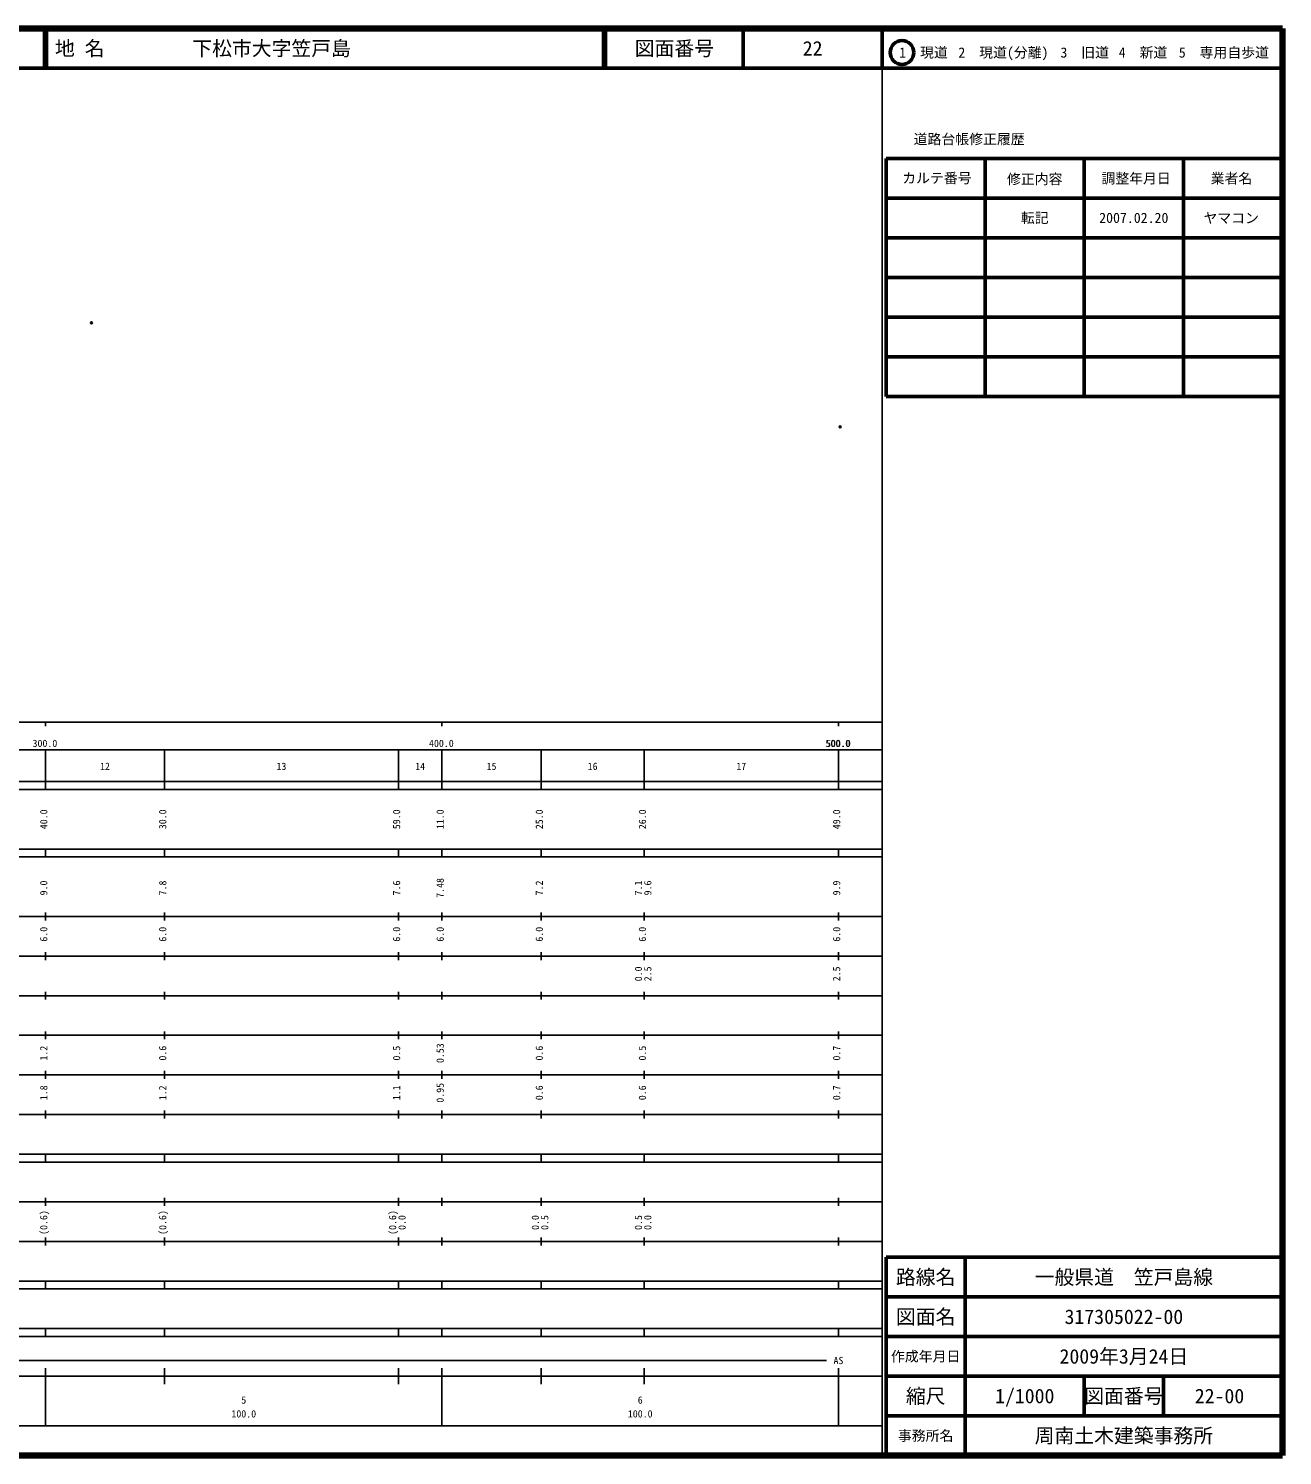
# Model space of a CAD drawing. Units: millimetres on the paper. Extents: x 40 to 680, y 20 to 380.
# Drawn here: x 363.7 to 680, y 20 to 380 of the extents above; entities that cross this region are included whole.
import ezdxf
from ezdxf.enums import TextEntityAlignment as Align

# ---------------------------------------------------------------- set-up
doc = ezdxf.new("R2010")
doc.units = ezdxf.units.MM
doc.header["$PDMODE"] = 32
doc.header["$PDSIZE"] = 0.5
doc.layers.add('M-OTRS', color=6, linetype='Continuous')
doc.layers.add('M-TTL-TXT', color=7, linetype='Continuous')
for name, color, linetype, lineweight in [('M-TTL', 2, 'Continuous', 140), ('M-TTL-BAND', 7, 'Continuous', 25), ('M-TTL-FRAM', 2, 'Continuous', 50), ('M-TTL-LINE', 7, 'Continuous', 50)]:
    doc.layers.add(name, color=color, linetype=linetype, lineweight=lineweight)
doc.styles.add('ＭＳ ゴシック', font='')
doc.styles.get('ＭＳ ゴシック').set_extended_font_data('MS Gothic')

msp = doc.modelspace()

# ---------------------------------------------------------------- linework, layer by layer
at = {"layer": 'M-OTRS'}
for p in [(379.579, 305.739), (568.424, 279.536)]:
    msp.add_point(p, dxfattribs=at)
at = {"layer": 'M-TTL'}
for p, q in [((680, 380), (40, 380)), ((680, 20), (680, 380)), ((40, 20), (680, 20))]:
    msp.add_line(p, q, dxfattribs=at)
at = {"layer": 'M-TTL-BAND'}
for p, q in [((579, 20), (579, 370)), ((40, 205), (579, 205)), ((368, 205), (368, 204)), ((468, 205), (468, 204)), ((568, 205), (568, 204)), ((68, 198), (579, 198)), ((368, 188), (368, 198)), ((398, 188), (398, 198)), ((457, 188), (457, 198)), ((468, 188), (468, 198)), ((493, 188), (493, 198)), ((519, 188), (519, 198)), ((568, 188), (568, 198)), ((40, 190), (579, 190)), ((40, 188), (579, 188)), ((40, 173), (579, 173)), ((368, 171), (368, 173)), ((398, 171), (398, 173)), ((457, 171), (457, 173)), ((468, 171), (468, 173)), ((493, 171), (493, 173)), ((519, 171), (519, 173)), ((568, 171), (568, 173)), ((40, 171), (579, 171)), ((40, 156), (579, 156)), ((368, 155), (368, 157)), ((398, 155), (398, 157)), ((457, 155), (457, 157)), ((468, 155), (468, 157)), ((493, 155), (493, 157)), ((519, 155), (519, 157)), ((568, 155), (568, 157)), ((46, 146), (579, 146)), ((368, 145), (368, 147)), ((398, 145), (398, 147)), ((457, 145), (457, 147)), ((468, 145), (468, 147)), ((493, 145), (493, 147)), ((519, 145), (519, 147)), ((568, 145), (568, 147)), ((368, 135), (368, 137)), ((398, 135), (398, 137)), ((457, 135), (457, 137)), ((468, 135), (468, 137)), ((493, 135), (493, 137)), ((519, 135), (519, 137)), ((568, 135), (568, 137)), ((52, 136), (579, 136)), ((46, 126), (579, 126)), ((368, 125), (368, 127)), ((398, 125), (398, 127)), ((457, 125), (457, 127)), ((468, 125), (468, 127)), ((493, 125), (493, 127)), ((519, 125), (519, 127)), ((568, 125), (568, 127)), ((52, 116), (579, 116)), ((368, 115), (368, 117)), ((398, 115), (398, 117)), ((457, 115), (457, 117)), ((468, 115), (468, 117)), ((493, 115), (493, 117)), ((519, 115), (519, 117)), ((568, 115), (568, 117)), ((46, 106), (579, 106)), ((368, 105), (368, 107)), ((398, 105), (398, 107)), ((457, 105), (457, 107)), ((468, 105), (468, 107)), ((493, 105), (493, 107)), ((519, 105), (519, 107)), ((568, 105), (568, 107)), ((40, 96), (579, 96)), ((40, 94), (579, 94)), ((368, 94), (368, 96)), ((398, 94), (398, 96)), ((457, 94), (457, 96)), ((468, 94), (468, 96)), ((493, 94), (493, 96)), ((519, 94), (519, 96)), ((568, 94), (568, 96)), ((49, 84), (579, 84)), ((368, 83), (368, 85)), ((398, 83), (398, 85)), ((457, 83), (457, 85)), ((468, 83), (468, 85)), ((493, 83), (493, 85)), ((519, 83), (519, 85)), ((568, 83), (568, 85)), ((40, 74), (579, 74)), ((368, 73), (368, 75)), ((398, 73), (398, 75)), ((457, 73), (457, 75)), ((468, 73), (468, 75)), ((493, 73), (493, 75)), ((519, 73), (519, 75)), ((568, 73), (568, 75)), ((40, 64), (579, 64)), ((40, 62), (579, 62)), ((368, 62), (368, 64)), ((398, 62), (398, 64)), ((457, 62), (457, 64)), ((468, 62), (468, 64)), ((493, 62), (493, 64)), ((519, 62), (519, 64)), ((568, 62), (568, 64)), ((40, 52), (579, 52)), ((368, 50), (368, 52)), ((398, 50), (398, 52)), ((457, 50), (457, 52)), ((468, 50), (468, 52)), ((493, 50), (493, 52)), ((519, 50), (519, 52)), ((568, 50), (568, 52)), ((40, 50), (579, 50)), ((71, 44), (565, 44)), ((40, 40), (579, 40)), ((368, 27.5), (368, 42)), ((398, 38), (398, 42)), ((457, 38), (457, 42)), ((468, 27.5), (468, 42)), ((493, 38), (493, 42)), ((519, 38), (519, 42)), ((568, 27.5), (568, 42)), ((68, 27.5), (579, 27.5))]:
    msp.add_line(p, q, dxfattribs=at)
at = {"layer": 'M-TTL-FRAM'}
for p, q in [((580, 347.197), (580, 287.197)), ((580, 347.197), (680, 347.197)), ((580, 287.197), (680, 287.197)), ((680, 70), (580, 70)), ((580, 70), (580, 20))]:
    msp.add_line(p, q, dxfattribs=at)
at = {"layer": 'M-TTL-LINE'}
for p, q in [((367.75, 380), (367.75, 370)), ((368.25, 380), (368.25, 370)), ((508.747, 380), (508.747, 370)), ((509.247, 380), (509.247, 370)), ((543.997, 380), (543.997, 370)), ((579, 380), (579, 370)), ((40, 370), (680, 370)), ((605, 347.197), (605, 287.197)), ((630, 347.197), (630, 287.197)), ((655, 347.197), (655, 287.197)), ((580, 337.197), (680, 337.197)), ((580, 327.197), (680, 327.197)), ((580, 317.197), (680, 317.197)), ((580, 307.197), (680, 307.197)), ((580, 297.197), (680, 297.197)), ((600, 70), (600, 20)), ((680, 60), (580, 60)), ((680, 50), (580, 50)), ((680, 40), (580, 40)), ((630, 40), (630, 30)), ((650, 40), (650, 30)), ((680, 30), (580, 30))]:
    msp.add_line(p, q, dxfattribs=at)
msp.add_circle((584.031, 373.958), 3, dxfattribs=at)

# ---------------------------------------------------------------- texts
at = {"layer": 'M-TTL-BAND', "style": 'ＭＳ ゴシック'}
for s, p in [('300.0', (367.844, 198.195)), ('400.0', (467.844, 198.195)), ('500.0', (567.844, 198.195)), ('500.0', (568, 198.195)), ('12', (383, 192.405)), ('13', (427.5, 192.405)), ('14', (462.5, 192.405)), ('15', (480.5, 192.405)), ('16', (506, 192.405)), ('17', (543.5, 192.405)), ('AS', (568, 42.5)), ('5', (418, 32.523)), ('6', (518, 32.523)), ('100.0', (418, 29.033)), ('100.0', (518, 29.033))]:
    msp.add_text(s, height=1.833, dxfattribs=at).set_placement(p, align=Align.BOTTOM_CENTER)
for s, p in [('40.0', (369, 180.5)), ('30.0', (399, 180.5)), ('59.0', (458, 180.5)), ('11.0', (469, 180.5)), ('25.0', (494, 180.5)), ('26.0', (520, 180.5)), ('49.0', (569, 180.5)), ('9.0', (369, 163.174)), ('7.8', (399, 163.174)), ('7.6', (458, 163.174)), ('7.48', (469, 163.174)), ('7.2', (494, 163.174)), ('7.1', (519, 163.174)), ('9.6', (521.37, 163.174)), ('9.9', (569, 163.174)), ('6.0', (369, 151.5)), ('6.0', (399, 151.5)), ('6.0', (458, 151.5)), ('6.0', (469, 151.5)), ('6.0', (494, 151.5)), ('6.0', (520, 151.5)), ('6.0', (569, 151.5)), ('0.0', (519, 141.5)), ('2.5', (521.37, 141.5)), ('2.5', (569, 141.5)), ('1.2', (369, 121.5)), ('0.6', (399, 121.5)), ('0.5', (458, 121.5)), ('0.53', (469, 121.5)), ('0.6', (494, 121.5)), ('0.5', (520, 121.5)), ('0.7', (569, 121.5)), ('1.8', (369, 111.5)), ('1.2', (399, 111.5)), ('1.1', (458, 111.5)), ('0.95', (469, 111.5)), ('0.6', (494, 111.5)), ('0.6', (520, 111.5)), ('0.7', (569, 111.5)), ('(0.6)', (369, 78.764)), ('(0.6)', (399, 78.764)), ('(0.6)', (457, 78.764)), ('0.0', (459.37, 78.764)), ('0.0', (493, 78.764)), ('0.5', (495.37, 78.764)), ('0.5', (519, 78.764)), ('0.0', (521.37, 78.764))]:
    msp.add_text(s, height=1.833, rotation=90, dxfattribs=at).set_placement(p, align=Align.BOTTOM_CENTER)
at = {"layer": 'M-TTL-TXT', "style": 'ＭＳ ゴシック'}
for s, p in [('地 名', (370.38, 375)), ('下松市大字笠戸島', (405.024, 375))]:
    msp.add_text(s, height=3.666, dxfattribs=at).set_placement(p, align=Align.MIDDLE_LEFT)
for s, height, p in [('図面番号', 3.666, (526.622, 375)), ('22', 3.666, (561.497, 375)), ('1\u3000現道', 2.566, (589.448, 373.958)), ('2\u3000現道(分離)', 2.566, (609.619, 373.958)), ('3\u3000旧道', 2.566, (630.121, 373.958)), ('4\u3000新道', 2.566, (644.824, 373.958)), ('5\u3000専用自歩道', 2.566, (665.228, 373.958)), ('道路台帳修正履歴', 2.566, (600.968, 352.113)), ('カルテ番号', 2.566, (592.839, 342.277)), ('修正内容', 2.566, (617.509, 342.023)), ('調整年月日', 2.566, (643.089, 342.197)), ('業者名', 2.566, (667.134, 342.197)), ('転記', 2.566, (617.5, 332.245)), ('2007.02.20', 2.566, (642.5, 332.245)), ('ヤマコン', 2.566, (667.077, 332.189)), ('路線名', 3.666, (590, 65)), ('路線名', 3.666, (590, 65)), ('一般県道\u3000笠戸島線', 3.666, (640, 65)), ('図面名', 3.666, (590, 55)), ('図面名', 3.666, (590, 55)), ('317305022-00', 3.666, (640, 55)), ('2009年3月24日', 3.666, (640, 45)), ('作成年月日', 2.566, (590, 45)), ('作成年月日', 2.566, (590, 45)), ('縮尺', 3.666, (590, 35)), ('縮尺', 3.666, (590, 35)), ('1/1000', 3.666, (615, 35)), ('図面番号', 3.666, (640, 35)), ('図面番号', 3.666, (640, 35)), ('22-00', 3.666, (664.125, 35)), ('事務所名', 2.566, (590, 25)), ('事務所名', 2.566, (590, 25)), ('周南土木建築事務所', 3.666, (640, 25))]:
    msp.add_text(s, height=height, dxfattribs=at).set_placement(p, align=Align.MIDDLE_CENTER)

doc.saveas('drawing.dxf')
